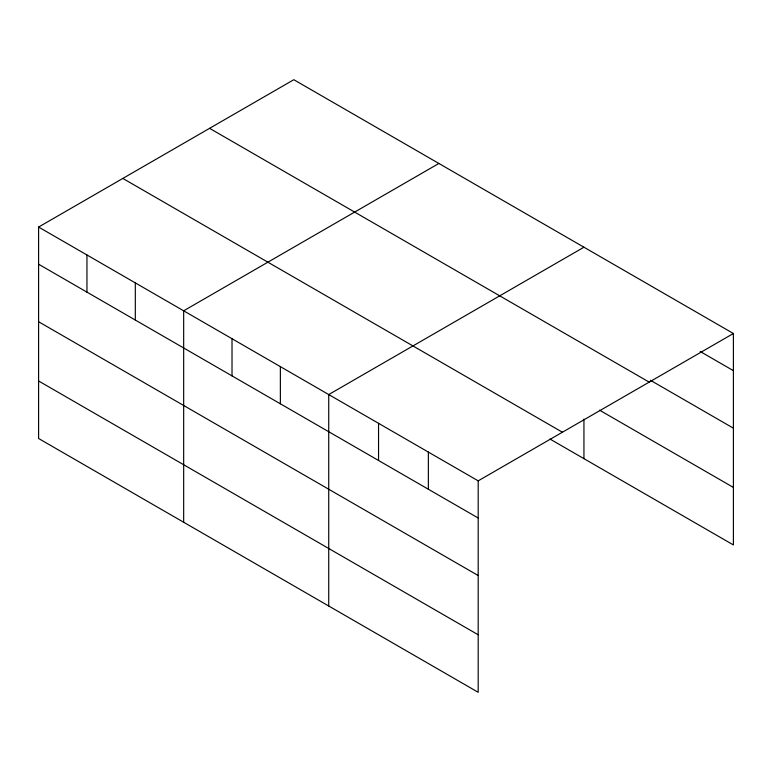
<?xml version="1.0" encoding="UTF-8"?>
<svg xmlns="http://www.w3.org/2000/svg" width="772" height="772" viewBox="0 0 772 772"><rect width="100%" height="100%" fill="white"/><g stroke="black" fill="none" stroke-linecap="round" stroke-linejoin="round"><path stroke-width="1.16" d="M38.6 227.055L478.186 480.85L478.186 692.291L38.6 438.496L38.6 227.055L293.814 79.709L733.4 333.504L733.4 544.945L549.992 439.056M438.872 163.461L183.668 310.807L183.668 522.248M583.941 247.214L328.727 394.56L328.727 606.001M478.186 480.85L733.4 333.504M700.185 351.492L733.4 370.666M650.371 380.239L733.4 428.18M209.588 128.335L649.184 382.13M599.506 410.135L733.4 487.431M122.816 178.429L562.412 432.223M38.6 264.217L478.186 518.012M38.6 321.731L478.186 575.526M38.6 380.982L478.186 634.777M583.941 419.119L583.941 458.655M428.363 452.083L428.363 489.245M378.55 423.317L378.55 460.488M280.371 366.642L280.371 403.804M232.015 338.725L232.015 375.887M135.312 282.89L135.312 320.052M86.956 254.972L86.956 292.134"/></g></svg>
